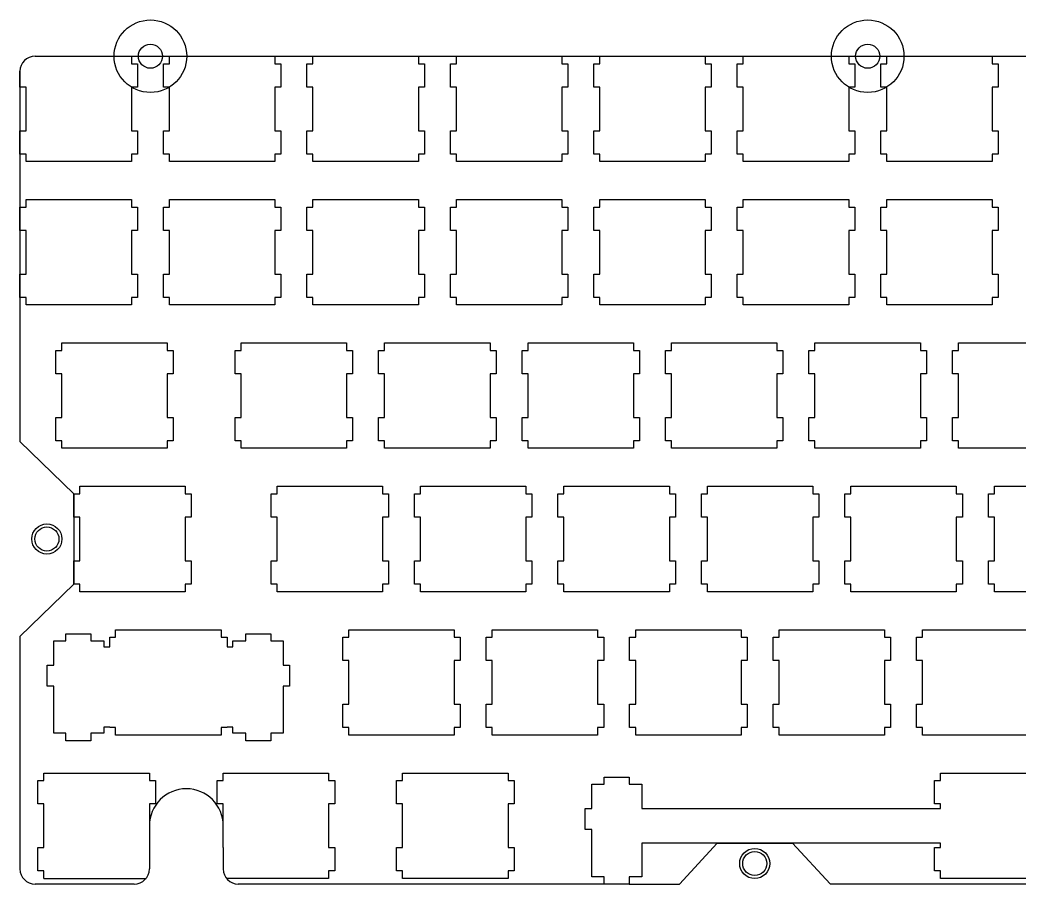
# Model space of a CAD drawing. Extents: x -658 to 1358, y -381 to 599.
# Drawn here: x 1014 to 1146.7, y 255.3 to 370.1 of the extents above; entities that cross this region are included whole.
import ezdxf

# ---------------------------------------------------------------- set-up
doc = ezdxf.new("R2010")
doc.units = 0
doc.header["$MEASUREMENT"] = 0

msp = doc.modelspace()

# ---------------------------------------------------------------- linework, layer by layer
at = {"color": 0}
for p, q in [((1016.02, 365.26), (1028.82, 365.26)), ((1028.82, 365.26), (1028.82, 364.26)), ((1033.87, 364.26), (1033.87, 365.26)), ((1033.87, 365.26), (1047.87, 365.26)), ((1047.87, 365.26), (1047.87, 364.26)), ((1052.92, 364.26), (1052.92, 365.26)), ((1052.92, 365.26), (1066.92, 365.26)), ((1066.92, 365.26), (1066.92, 364.26)), ((1071.97, 364.26), (1071.97, 365.26)), ((1071.97, 365.26), (1085.97, 365.26)), ((1085.97, 365.26), (1085.97, 364.26)), ((1091.02, 364.26), (1091.02, 365.26)), ((1091.02, 365.26), (1105.02, 365.26)), ((1105.02, 365.26), (1105.02, 364.26)), ((1110.07, 364.26), (1110.07, 365.26)), ((1110.07, 365.26), (1124.07, 365.26)), ((1124.07, 365.26), (1124.07, 364.26)), ((1129.12, 364.26), (1129.12, 365.26)), ((1129.12, 365.26), (1143.12, 365.26)), ((1143.12, 365.26), (1143.12, 364.26)), ((1028.82, 364.26), (1029.62, 364.26)), ((1029.62, 364.26), (1029.62, 361.16)), ((1033.07, 361.16), (1033.07, 364.26)), ((1033.07, 364.26), (1033.87, 364.26)), ((1047.87, 364.26), (1048.67, 364.26)), ((1048.67, 364.26), (1048.67, 361.16)), ((1052.12, 361.16), (1052.12, 364.26)), ((1052.12, 364.26), (1052.92, 364.26)), ((1066.92, 364.26), (1067.72, 364.26)), ((1067.72, 364.26), (1067.72, 361.16)), ((1071.17, 361.16), (1071.17, 364.26)), ((1071.17, 364.26), (1071.97, 364.26)), ((1085.97, 364.26), (1086.77, 364.26)), ((1086.77, 364.26), (1086.77, 361.16)), ((1090.22, 361.16), (1090.22, 364.26)), ((1090.22, 364.26), (1091.02, 364.26)), ((1105.02, 364.26), (1105.82, 364.26)), ((1105.82, 364.26), (1105.82, 361.16)), ((1109.27, 361.16), (1109.27, 364.26)), ((1109.27, 364.26), (1110.07, 364.26)), ((1124.07, 364.26), (1124.87, 364.26)), ((1124.87, 364.26), (1124.87, 361.16)), ((1128.32, 361.16), (1128.32, 364.26)), ((1128.32, 364.26), (1129.12, 364.26)), ((1143.12, 364.26), (1143.92, 364.26)), ((1143.92, 364.26), (1143.92, 361.16)), ((1014.02, 361.16), (1014.02, 363.26)), ((1014.82, 361.16), (1014.02, 361.16)), ((1014.82, 355.36), (1014.82, 361.16)), ((1029.62, 361.16), (1028.82, 361.16)), ((1028.82, 361.16), (1028.82, 355.36)), ((1033.87, 361.16), (1033.07, 361.16)), ((1033.87, 355.36), (1033.87, 361.16)), ((1048.67, 361.16), (1047.87, 361.16)), ((1047.87, 361.16), (1047.87, 355.36)), ((1052.92, 361.16), (1052.12, 361.16)), ((1052.92, 355.36), (1052.92, 361.16)), ((1067.72, 361.16), (1066.92, 361.16)), ((1066.92, 361.16), (1066.92, 355.36)), ((1071.97, 361.16), (1071.17, 361.16)), ((1071.97, 355.36), (1071.97, 361.16)), ((1086.77, 361.16), (1085.97, 361.16)), ((1085.97, 361.16), (1085.97, 355.36)), ((1091.02, 361.16), (1090.22, 361.16)), ((1091.02, 355.36), (1091.02, 361.16)), ((1105.82, 361.16), (1105.02, 361.16)), ((1105.02, 361.16), (1105.02, 355.36)), ((1110.07, 361.16), (1109.27, 361.16)), ((1110.07, 355.36), (1110.07, 361.16)), ((1124.87, 361.16), (1124.07, 361.16)), ((1124.07, 361.16), (1124.07, 355.36)), ((1129.12, 361.16), (1128.32, 361.16)), ((1129.12, 355.36), (1129.12, 361.16)), ((1143.92, 361.16), (1143.12, 361.16)), ((1143.12, 361.16), (1143.12, 355.36)), ((1014.02, 352.26), (1014.02, 355.36)), ((1014.02, 355.36), (1014.82, 355.36)), ((1028.82, 355.36), (1029.62, 355.36)), ((1029.62, 355.36), (1029.62, 352.26)), ((1033.07, 352.26), (1033.07, 355.36)), ((1033.07, 355.36), (1033.87, 355.36)), ((1047.87, 355.36), (1048.67, 355.36)), ((1048.67, 355.36), (1048.67, 352.26)), ((1052.12, 352.26), (1052.12, 355.36)), ((1052.12, 355.36), (1052.92, 355.36)), ((1066.92, 355.36), (1067.72, 355.36)), ((1067.72, 355.36), (1067.72, 352.26)), ((1071.17, 352.26), (1071.17, 355.36)), ((1071.17, 355.36), (1071.97, 355.36)), ((1085.97, 355.36), (1086.77, 355.36)), ((1086.77, 355.36), (1086.77, 352.26)), ((1090.22, 352.26), (1090.22, 355.36)), ((1090.22, 355.36), (1091.02, 355.36)), ((1105.02, 355.36), (1105.82, 355.36)), ((1105.82, 355.36), (1105.82, 352.26)), ((1109.27, 352.26), (1109.27, 355.36)), ((1109.27, 355.36), (1110.07, 355.36)), ((1124.07, 355.36), (1124.87, 355.36)), ((1124.87, 355.36), (1124.87, 352.26)), ((1128.32, 352.26), (1128.32, 355.36)), ((1128.32, 355.36), (1129.12, 355.36)), ((1143.12, 355.36), (1143.92, 355.36)), ((1143.92, 355.36), (1143.92, 352.26)), ((1014.82, 352.26), (1014.02, 352.26)), ((1014.82, 351.26), (1014.82, 352.26)), ((1028.82, 352.26), (1028.82, 351.26)), ((1029.62, 352.26), (1028.82, 352.26)), ((1033.87, 352.26), (1033.07, 352.26)), ((1033.87, 351.26), (1033.87, 352.26)), ((1047.87, 352.26), (1047.87, 351.26)), ((1048.67, 352.26), (1047.87, 352.26)), ((1052.92, 352.26), (1052.12, 352.26)), ((1052.92, 351.26), (1052.92, 352.26)), ((1066.92, 352.26), (1066.92, 351.26)), ((1067.72, 352.26), (1066.92, 352.26)), ((1071.97, 352.26), (1071.17, 352.26)), ((1071.97, 351.26), (1071.97, 352.26)), ((1085.97, 352.26), (1085.97, 351.26)), ((1086.77, 352.26), (1085.97, 352.26)), ((1091.02, 352.26), (1090.22, 352.26)), ((1091.02, 351.26), (1091.02, 352.26)), ((1105.02, 352.26), (1105.02, 351.26)), ((1105.82, 352.26), (1105.02, 352.26)), ((1110.07, 352.26), (1109.27, 352.26)), ((1110.07, 351.26), (1110.07, 352.26)), ((1124.07, 352.26), (1124.07, 351.26)), ((1124.87, 352.26), (1124.07, 352.26)), ((1129.12, 352.26), (1128.32, 352.26)), ((1129.12, 351.26), (1129.12, 352.26)), ((1143.12, 352.26), (1143.12, 351.26)), ((1143.92, 352.26), (1143.12, 352.26)), ((1028.82, 351.26), (1014.82, 351.26)), ((1047.87, 351.26), (1033.87, 351.26)), ((1066.92, 351.26), (1052.92, 351.26)), ((1085.97, 351.26), (1071.97, 351.26)), ((1105.02, 351.26), (1091.02, 351.26)), ((1124.07, 351.26), (1110.07, 351.26)), ((1143.12, 351.26), (1129.12, 351.26)), ((1014.02, 342.11), (1014.02, 345.21)), ((1014.02, 345.21), (1014.82, 345.21)), ((1014.82, 345.21), (1014.82, 346.21)), ((1014.82, 346.21), (1028.82, 346.21)), ((1028.82, 346.21), (1028.82, 345.21)), ((1028.82, 345.21), (1029.62, 345.21)), ((1029.62, 345.21), (1029.62, 342.11)), ((1033.07, 342.11), (1033.07, 345.21)), ((1033.07, 345.21), (1033.87, 345.21)), ((1033.87, 345.21), (1033.87, 346.21)), ((1033.87, 346.21), (1047.87, 346.21)), ((1047.87, 346.21), (1047.87, 345.21)), ((1047.87, 345.21), (1048.67, 345.21)), ((1048.67, 345.21), (1048.67, 342.11)), ((1052.12, 342.11), (1052.12, 345.21)), ((1052.12, 345.21), (1052.92, 345.21)), ((1052.92, 345.21), (1052.92, 346.21)), ((1052.92, 346.21), (1066.92, 346.21)), ((1066.92, 346.21), (1066.92, 345.21)), ((1066.92, 345.21), (1067.72, 345.21)), ((1067.72, 345.21), (1067.72, 342.11)), ((1071.17, 342.11), (1071.17, 345.21)), ((1071.17, 345.21), (1071.97, 345.21)), ((1071.97, 345.21), (1071.97, 346.21)), ((1071.97, 346.21), (1085.97, 346.21)), ((1085.97, 346.21), (1085.97, 345.21)), ((1085.97, 345.21), (1086.77, 345.21)), ((1086.77, 345.21), (1086.77, 342.11)), ((1090.22, 342.11), (1090.22, 345.21)), ((1090.22, 345.21), (1091.02, 345.21)), ((1091.02, 345.21), (1091.02, 346.21)), ((1091.02, 346.21), (1105.02, 346.21)), ((1105.02, 346.21), (1105.02, 345.21)), ((1105.02, 345.21), (1105.82, 345.21)), ((1105.82, 345.21), (1105.82, 342.11)), ((1109.27, 342.11), (1109.27, 345.21)), ((1109.27, 345.21), (1110.07, 345.21)), ((1110.07, 345.21), (1110.07, 346.21)), ((1110.07, 346.21), (1124.07, 346.21)), ((1124.07, 346.21), (1124.07, 345.21)), ((1124.07, 345.21), (1124.87, 345.21)), ((1124.87, 345.21), (1124.87, 342.11)), ((1128.32, 342.11), (1128.32, 345.21)), ((1128.32, 345.21), (1129.12, 345.21)), ((1129.12, 345.21), (1129.12, 346.21)), ((1129.12, 346.21), (1143.12, 346.21)), ((1143.12, 346.21), (1143.12, 345.21)), ((1143.12, 345.21), (1143.92, 345.21)), ((1143.92, 345.21), (1143.92, 342.11)), ((1014.82, 342.11), (1014.02, 342.11)), ((1014.82, 336.31), (1014.82, 342.11)), ((1029.62, 342.11), (1028.82, 342.11)), ((1028.82, 342.11), (1028.82, 336.31)), ((1033.87, 342.11), (1033.07, 342.11)), ((1033.87, 336.31), (1033.87, 342.11)), ((1048.67, 342.11), (1047.87, 342.11)), ((1047.87, 342.11), (1047.87, 336.31)), ((1052.92, 342.11), (1052.12, 342.11)), ((1052.92, 336.31), (1052.92, 342.11)), ((1067.72, 342.11), (1066.92, 342.11)), ((1066.92, 342.11), (1066.92, 336.31)), ((1071.97, 342.11), (1071.17, 342.11)), ((1071.97, 336.31), (1071.97, 342.11)), ((1086.77, 342.11), (1085.97, 342.11)), ((1085.97, 342.11), (1085.97, 336.31)), ((1091.02, 342.11), (1090.22, 342.11)), ((1091.02, 336.31), (1091.02, 342.11)), ((1105.82, 342.11), (1105.02, 342.11)), ((1105.02, 342.11), (1105.02, 336.31)), ((1110.07, 342.11), (1109.27, 342.11)), ((1110.07, 336.31), (1110.07, 342.11)), ((1124.87, 342.11), (1124.07, 342.11)), ((1124.07, 342.11), (1124.07, 336.31)), ((1129.12, 342.11), (1128.32, 342.11)), ((1129.12, 336.31), (1129.12, 342.11)), ((1143.92, 342.11), (1143.12, 342.11)), ((1143.12, 342.11), (1143.12, 336.31)), ((1014.02, 333.21), (1014.02, 336.31)), ((1014.02, 336.31), (1014.82, 336.31)), ((1028.82, 336.31), (1029.62, 336.31)), ((1029.62, 336.31), (1029.62, 333.21)), ((1033.07, 333.21), (1033.07, 336.31)), ((1033.07, 336.31), (1033.87, 336.31)), ((1047.87, 336.31), (1048.67, 336.31)), ((1048.67, 336.31), (1048.67, 333.21)), ((1052.12, 333.21), (1052.12, 336.31)), ((1052.12, 336.31), (1052.92, 336.31)), ((1066.92, 336.31), (1067.72, 336.31)), ((1067.72, 336.31), (1067.72, 333.21)), ((1071.17, 333.21), (1071.17, 336.31)), ((1071.17, 336.31), (1071.97, 336.31)), ((1085.97, 336.31), (1086.77, 336.31)), ((1086.77, 336.31), (1086.77, 333.21)), ((1090.22, 333.21), (1090.22, 336.31)), ((1090.22, 336.31), (1091.02, 336.31)), ((1105.02, 336.31), (1105.82, 336.31)), ((1105.82, 336.31), (1105.82, 333.21)), ((1109.27, 333.21), (1109.27, 336.31)), ((1109.27, 336.31), (1110.07, 336.31)), ((1124.07, 336.31), (1124.87, 336.31)), ((1124.87, 336.31), (1124.87, 333.21)), ((1128.32, 333.21), (1128.32, 336.31)), ((1128.32, 336.31), (1129.12, 336.31)), ((1143.12, 336.31), (1143.92, 336.31)), ((1143.92, 336.31), (1143.92, 333.21)), ((1014.82, 333.21), (1014.02, 333.21)), ((1014.82, 332.21), (1014.82, 333.21)), ((1028.82, 333.21), (1028.82, 332.21)), ((1029.62, 333.21), (1028.82, 333.21)), ((1033.87, 333.21), (1033.07, 333.21)), ((1033.87, 332.21), (1033.87, 333.21)), ((1047.87, 333.21), (1047.87, 332.21)), ((1048.67, 333.21), (1047.87, 333.21)), ((1052.92, 333.21), (1052.12, 333.21)), ((1052.92, 332.21), (1052.92, 333.21)), ((1066.92, 333.21), (1066.92, 332.21)), ((1067.72, 333.21), (1066.92, 333.21)), ((1071.97, 333.21), (1071.17, 333.21)), ((1071.97, 332.21), (1071.97, 333.21)), ((1085.97, 333.21), (1085.97, 332.21)), ((1086.77, 333.21), (1085.97, 333.21)), ((1091.02, 333.21), (1090.22, 333.21)), ((1091.02, 332.21), (1091.02, 333.21)), ((1105.02, 333.21), (1105.02, 332.21)), ((1105.82, 333.21), (1105.02, 333.21)), ((1110.07, 333.21), (1109.27, 333.21)), ((1110.07, 332.21), (1110.07, 333.21)), ((1124.07, 333.21), (1124.07, 332.21)), ((1124.87, 333.21), (1124.07, 333.21)), ((1129.12, 333.21), (1128.32, 333.21)), ((1129.12, 332.21), (1129.12, 333.21)), ((1143.12, 333.21), (1143.12, 332.21)), ((1143.92, 333.21), (1143.12, 333.21)), ((1028.82, 332.21), (1014.82, 332.21)), ((1047.87, 332.21), (1033.87, 332.21)), ((1066.92, 332.21), (1052.92, 332.21)), ((1085.97, 332.21), (1071.97, 332.21)), ((1105.02, 332.21), (1091.02, 332.21)), ((1124.07, 332.21), (1110.07, 332.21)), ((1143.12, 332.21), (1129.12, 332.21)), ((1019.58, 326.16), (1019.58, 327.16)), ((1019.58, 327.16), (1033.58, 327.16)), ((1033.58, 327.16), (1033.58, 326.16)), ((1043.39, 326.16), (1043.39, 327.16)), ((1043.39, 327.16), (1057.39, 327.16)), ((1057.39, 327.16), (1057.39, 326.16)), ((1062.44, 326.16), (1062.44, 327.16)), ((1062.44, 327.16), (1076.44, 327.16)), ((1076.44, 327.16), (1076.44, 326.16)), ((1081.49, 326.16), (1081.49, 327.16)), ((1081.49, 327.16), (1095.49, 327.16)), ((1095.49, 327.16), (1095.49, 326.16)), ((1100.54, 326.16), (1100.54, 327.16)), ((1100.54, 327.16), (1114.54, 327.16)), ((1114.54, 327.16), (1114.54, 326.16)), ((1119.59, 326.16), (1119.59, 327.16)), ((1119.59, 327.16), (1133.59, 327.16)), ((1133.59, 327.16), (1133.59, 326.16)), ((1138.64, 326.16), (1138.64, 327.16)), ((1138.64, 327.16), (1152.64, 327.16)), ((1018.78, 323.06), (1018.78, 326.16)), ((1018.78, 326.16), (1019.58, 326.16)), ((1033.58, 326.16), (1034.38, 326.16)), ((1034.38, 326.16), (1034.38, 323.06)), ((1042.59, 323.06), (1042.59, 326.16)), ((1042.59, 326.16), (1043.39, 326.16)), ((1057.39, 326.16), (1058.19, 326.16)), ((1058.19, 326.16), (1058.19, 323.06)), ((1061.64, 323.06), (1061.64, 326.16)), ((1061.64, 326.16), (1062.44, 326.16)), ((1076.44, 326.16), (1077.24, 326.16)), ((1077.24, 326.16), (1077.24, 323.06)), ((1080.69, 323.06), (1080.69, 326.16)), ((1080.69, 326.16), (1081.49, 326.16)), ((1095.49, 326.16), (1096.29, 326.16)), ((1096.29, 326.16), (1096.29, 323.06)), ((1099.74, 323.06), (1099.74, 326.16)), ((1099.74, 326.16), (1100.54, 326.16)), ((1114.54, 326.16), (1115.34, 326.16)), ((1115.34, 326.16), (1115.34, 323.06)), ((1118.79, 323.06), (1118.79, 326.16)), ((1118.79, 326.16), (1119.59, 326.16)), ((1133.59, 326.16), (1134.39, 326.16)), ((1134.39, 326.16), (1134.39, 323.06)), ((1137.84, 323.06), (1137.84, 326.16)), ((1137.84, 326.16), (1138.64, 326.16)), ((1019.58, 323.06), (1018.78, 323.06)), ((1019.58, 317.26), (1019.58, 323.06)), ((1034.38, 323.06), (1033.58, 323.06)), ((1033.58, 323.06), (1033.58, 317.26)), ((1043.39, 323.06), (1042.59, 323.06)), ((1043.39, 317.26), (1043.39, 323.06)), ((1058.19, 323.06), (1057.39, 323.06)), ((1057.39, 323.06), (1057.39, 317.26)), ((1062.44, 323.06), (1061.64, 323.06)), ((1062.44, 317.26), (1062.44, 323.06)), ((1077.24, 323.06), (1076.44, 323.06)), ((1076.44, 323.06), (1076.44, 317.26)), ((1081.49, 323.06), (1080.69, 323.06)), ((1081.49, 317.26), (1081.49, 323.06)), ((1096.29, 323.06), (1095.49, 323.06)), ((1095.49, 323.06), (1095.49, 317.26)), ((1100.54, 323.06), (1099.74, 323.06)), ((1100.54, 317.26), (1100.54, 323.06)), ((1115.34, 323.06), (1114.54, 323.06)), ((1114.54, 323.06), (1114.54, 317.26)), ((1119.59, 323.06), (1118.79, 323.06)), ((1119.59, 317.26), (1119.59, 323.06)), ((1134.39, 323.06), (1133.59, 323.06)), ((1133.59, 323.06), (1133.59, 317.26)), ((1138.64, 323.06), (1137.84, 323.06)), ((1138.64, 317.26), (1138.64, 323.06)), ((1018.78, 314.16), (1018.78, 317.26)), ((1018.78, 317.26), (1019.58, 317.26)), ((1033.58, 317.26), (1034.38, 317.26)), ((1034.38, 317.26), (1034.38, 314.16)), ((1042.59, 314.16), (1042.59, 317.26)), ((1042.59, 317.26), (1043.39, 317.26)), ((1057.39, 317.26), (1058.19, 317.26)), ((1058.19, 317.26), (1058.19, 314.16)), ((1061.64, 314.16), (1061.64, 317.26)), ((1061.64, 317.26), (1062.44, 317.26)), ((1076.44, 317.26), (1077.24, 317.26)), ((1077.24, 317.26), (1077.24, 314.16)), ((1080.69, 314.16), (1080.69, 317.26)), ((1080.69, 317.26), (1081.49, 317.26)), ((1095.49, 317.26), (1096.29, 317.26)), ((1096.29, 317.26), (1096.29, 314.16)), ((1099.74, 314.16), (1099.74, 317.26)), ((1099.74, 317.26), (1100.54, 317.26)), ((1114.54, 317.26), (1115.34, 317.26)), ((1115.34, 317.26), (1115.34, 314.16)), ((1118.79, 314.16), (1118.79, 317.26)), ((1118.79, 317.26), (1119.59, 317.26)), ((1133.59, 317.26), (1134.39, 317.26)), ((1134.39, 317.26), (1134.39, 314.16)), ((1137.84, 314.16), (1137.84, 317.26)), ((1137.84, 317.26), (1138.64, 317.26)), ((1019.58, 314.16), (1018.78, 314.16)), ((1019.58, 313.16), (1019.58, 314.16)), ((1033.58, 313.16), (1019.58, 313.16)), ((1033.58, 314.16), (1033.58, 313.16)), ((1034.38, 314.16), (1033.58, 314.16)), ((1043.39, 314.16), (1042.59, 314.16)), ((1043.39, 313.16), (1043.39, 314.16)), ((1057.39, 313.16), (1043.39, 313.16)), ((1057.39, 314.16), (1057.39, 313.16)), ((1058.19, 314.16), (1057.39, 314.16)), ((1062.44, 314.16), (1061.64, 314.16)), ((1062.44, 313.16), (1062.44, 314.16)), ((1076.44, 313.16), (1062.44, 313.16)), ((1076.44, 314.16), (1076.44, 313.16)), ((1077.24, 314.16), (1076.44, 314.16)), ((1081.49, 314.16), (1080.69, 314.16)), ((1081.49, 313.16), (1081.49, 314.16)), ((1095.49, 313.16), (1081.49, 313.16)), ((1095.49, 314.16), (1095.49, 313.16)), ((1096.29, 314.16), (1095.49, 314.16)), ((1100.54, 314.16), (1099.74, 314.16)), ((1100.54, 313.16), (1100.54, 314.16)), ((1114.54, 313.16), (1100.54, 313.16)), ((1114.54, 314.16), (1114.54, 313.16)), ((1115.34, 314.16), (1114.54, 314.16)), ((1119.59, 314.16), (1118.79, 314.16)), ((1119.59, 313.16), (1119.59, 314.16)), ((1133.59, 313.16), (1119.59, 313.16)), ((1133.59, 314.16), (1133.59, 313.16)), ((1134.39, 314.16), (1133.59, 314.16)), ((1138.64, 314.16), (1137.84, 314.16)), ((1138.64, 313.16), (1138.64, 314.16)), ((1152.64, 313.16), (1138.64, 313.16)), ((1021.96, 307.11), (1021.96, 308.11)), ((1021.96, 308.11), (1035.96, 308.11)), ((1035.96, 308.11), (1035.96, 307.11)), ((1048.16, 307.11), (1048.16, 308.11)), ((1048.16, 308.11), (1062.16, 308.11)), ((1062.16, 308.11), (1062.16, 307.11)), ((1067.21, 307.11), (1067.21, 308.11)), ((1067.21, 308.11), (1081.21, 308.11)), ((1081.21, 308.11), (1081.21, 307.11)), ((1086.26, 307.11), (1086.26, 308.11)), ((1086.26, 308.11), (1100.26, 308.11)), ((1100.26, 308.11), (1100.26, 307.11)), ((1105.31, 307.11), (1105.31, 308.11)), ((1105.31, 308.11), (1119.31, 308.11)), ((1119.31, 308.11), (1119.31, 307.11)), ((1124.36, 307.11), (1124.36, 308.11)), ((1124.36, 308.11), (1138.36, 308.11)), ((1138.36, 308.11), (1138.36, 307.11)), ((1143.41, 307.11), (1143.41, 308.11)), ((1143.41, 308.11), (1157.41, 308.11)), ((1021.16, 304.01), (1021.16, 307.11)), ((1021.16, 307.11), (1021.96, 307.11)), ((1035.96, 307.11), (1036.76, 307.11)), ((1036.76, 307.11), (1036.76, 304.01)), ((1047.36, 304.01), (1047.36, 307.11)), ((1047.36, 307.11), (1048.16, 307.11)), ((1062.16, 307.11), (1062.96, 307.11)), ((1062.96, 307.11), (1062.96, 304.01)), ((1066.41, 304.01), (1066.41, 307.11)), ((1066.41, 307.11), (1067.21, 307.11)), ((1081.21, 307.11), (1082.01, 307.11)), ((1082.01, 307.11), (1082.01, 304.01)), ((1085.46, 304.01), (1085.46, 307.11)), ((1085.46, 307.11), (1086.26, 307.11)), ((1100.26, 307.11), (1101.06, 307.11)), ((1101.06, 307.11), (1101.06, 304.01)), ((1104.51, 304.01), (1104.51, 307.11)), ((1104.51, 307.11), (1105.31, 307.11)), ((1119.31, 307.11), (1120.11, 307.11)), ((1120.11, 307.11), (1120.11, 304.01)), ((1123.56, 304.01), (1123.56, 307.11)), ((1123.56, 307.11), (1124.36, 307.11)), ((1138.36, 307.11), (1139.16, 307.11)), ((1139.16, 307.11), (1139.16, 304.01)), ((1142.61, 304.01), (1142.61, 307.11)), ((1142.61, 307.11), (1143.41, 307.11)), ((1021.96, 304.01), (1021.16, 304.01)), ((1021.96, 298.21), (1021.96, 304.01)), ((1036.76, 304.01), (1035.96, 304.01)), ((1035.96, 304.01), (1035.96, 298.21)), ((1048.16, 304.01), (1047.36, 304.01)), ((1048.16, 298.21), (1048.16, 304.01)), ((1062.96, 304.01), (1062.16, 304.01)), ((1062.16, 304.01), (1062.16, 298.21)), ((1067.21, 304.01), (1066.41, 304.01)), ((1067.21, 298.21), (1067.21, 304.01)), ((1082.01, 304.01), (1081.21, 304.01)), ((1081.21, 304.01), (1081.21, 298.21)), ((1086.26, 304.01), (1085.46, 304.01)), ((1086.26, 298.21), (1086.26, 304.01)), ((1101.06, 304.01), (1100.26, 304.01)), ((1100.26, 304.01), (1100.26, 298.21)), ((1105.31, 304.01), (1104.51, 304.01)), ((1105.31, 298.21), (1105.31, 304.01)), ((1120.11, 304.01), (1119.31, 304.01)), ((1119.31, 304.01), (1119.31, 298.21)), ((1124.36, 304.01), (1123.56, 304.01)), ((1124.36, 298.21), (1124.36, 304.01)), ((1139.16, 304.01), (1138.36, 304.01)), ((1138.36, 304.01), (1138.36, 298.21)), ((1143.41, 304.01), (1142.61, 304.01)), ((1143.41, 298.21), (1143.41, 304.01)), ((1021.16, 295.11), (1021.16, 298.21)), ((1021.16, 298.21), (1021.96, 298.21)), ((1035.96, 298.21), (1036.76, 298.21)), ((1036.76, 298.21), (1036.76, 295.11)), ((1047.36, 295.11), (1047.36, 298.21)), ((1047.36, 298.21), (1048.16, 298.21)), ((1062.16, 298.21), (1062.96, 298.21)), ((1062.96, 298.21), (1062.96, 295.11)), ((1066.41, 295.11), (1066.41, 298.21)), ((1066.41, 298.21), (1067.21, 298.21)), ((1081.21, 298.21), (1082.01, 298.21)), ((1082.01, 298.21), (1082.01, 295.11)), ((1085.46, 295.11), (1085.46, 298.21)), ((1085.46, 298.21), (1086.26, 298.21)), ((1100.26, 298.21), (1101.06, 298.21)), ((1101.06, 298.21), (1101.06, 295.11)), ((1104.51, 295.11), (1104.51, 298.21)), ((1104.51, 298.21), (1105.31, 298.21)), ((1119.31, 298.21), (1120.11, 298.21)), ((1120.11, 298.21), (1120.11, 295.11)), ((1123.56, 295.11), (1123.56, 298.21)), ((1123.56, 298.21), (1124.36, 298.21)), ((1138.36, 298.21), (1139.16, 298.21)), ((1139.16, 298.21), (1139.16, 295.11)), ((1142.61, 295.11), (1142.61, 298.21)), ((1142.61, 298.21), (1143.41, 298.21)), ((1021.96, 295.11), (1021.16, 295.11)), ((1021.96, 294.11), (1021.96, 295.11)), ((1035.96, 295.11), (1035.96, 294.11)), ((1036.76, 295.11), (1035.96, 295.11)), ((1048.16, 295.11), (1047.36, 295.11)), ((1048.16, 294.11), (1048.16, 295.11)), ((1062.16, 295.11), (1062.16, 294.11)), ((1062.96, 295.11), (1062.16, 295.11)), ((1067.21, 295.11), (1066.41, 295.11)), ((1067.21, 294.11), (1067.21, 295.11)), ((1081.21, 295.11), (1081.21, 294.11)), ((1082.01, 295.11), (1081.21, 295.11)), ((1086.26, 295.11), (1085.46, 295.11)), ((1086.26, 294.11), (1086.26, 295.11)), ((1100.26, 295.11), (1100.26, 294.11)), ((1101.06, 295.11), (1100.26, 295.11)), ((1105.31, 295.11), (1104.51, 295.11)), ((1105.31, 294.11), (1105.31, 295.11)), ((1119.31, 295.11), (1119.31, 294.11)), ((1120.11, 295.11), (1119.31, 295.11)), ((1124.36, 295.11), (1123.56, 295.11)), ((1124.36, 294.11), (1124.36, 295.11)), ((1138.36, 295.11), (1138.36, 294.11)), ((1139.16, 295.11), (1138.36, 295.11)), ((1143.41, 295.11), (1142.61, 295.11)), ((1143.41, 294.11), (1143.41, 295.11)), ((1035.96, 294.11), (1021.96, 294.11)), ((1062.16, 294.11), (1048.16, 294.11)), ((1081.21, 294.11), (1067.21, 294.11)), ((1100.26, 294.11), (1086.26, 294.11)), ((1119.31, 294.11), (1105.31, 294.11)), ((1138.36, 294.11), (1124.36, 294.11)), ((1157.41, 294.11), (1143.41, 294.11)), ((1020.13, 287.59), (1020.13, 288.51)), ((1020.13, 288.51), (1023.42, 288.51)), ((1023.42, 288.51), (1023.42, 287.59)), ((1025.93, 286.79), (1025.93, 288.06)), ((1025.93, 288.06), (1026.72, 288.06)), ((1026.72, 288.06), (1026.72, 289.06)), ((1026.72, 289.06), (1040.73, 289.06)), ((1040.73, 289.06), (1040.73, 288.06)), ((1040.73, 288.06), (1041.53, 288.06)), ((1041.53, 288.06), (1041.53, 286.79)), ((1044.02, 287.59), (1044.02, 288.51)), ((1044.02, 288.51), (1047.33, 288.51)), ((1047.33, 288.51), (1047.33, 287.59)), ((1056.88, 284.96), (1056.88, 288.06)), ((1056.88, 288.06), (1057.68, 288.06)), ((1057.68, 288.06), (1057.68, 289.06)), ((1057.68, 289.06), (1071.68, 289.06)), ((1071.68, 289.06), (1071.68, 288.06)), ((1071.68, 288.06), (1072.48, 288.06)), ((1072.48, 288.06), (1072.48, 284.96)), ((1075.93, 284.96), (1075.93, 288.06)), ((1075.93, 288.06), (1076.73, 288.06)), ((1076.73, 288.06), (1076.73, 289.06)), ((1076.73, 289.06), (1090.73, 289.06)), ((1090.73, 289.06), (1090.73, 288.06)), ((1090.73, 288.06), (1091.53, 288.06)), ((1091.53, 288.06), (1091.53, 284.96)), ((1094.98, 284.96), (1094.98, 288.06)), ((1094.98, 288.06), (1095.78, 288.06)), ((1095.78, 288.06), (1095.78, 289.06)), ((1095.78, 289.06), (1109.78, 289.06)), ((1109.78, 289.06), (1109.78, 288.06)), ((1109.78, 288.06), (1110.58, 288.06)), ((1110.58, 288.06), (1110.58, 284.96)), ((1114.03, 284.96), (1114.03, 288.06)), ((1114.03, 288.06), (1114.83, 288.06)), ((1114.83, 288.06), (1114.83, 289.06)), ((1114.83, 289.06), (1128.83, 289.06)), ((1128.83, 289.06), (1128.83, 288.06)), ((1128.83, 288.06), (1129.63, 288.06)), ((1129.63, 288.06), (1129.63, 284.96)), ((1133.08, 284.96), (1133.08, 288.06)), ((1133.08, 288.06), (1133.88, 288.06)), ((1133.88, 288.06), (1133.88, 289.06)), ((1133.88, 289.06), (1147.88, 289.06)), ((1018.5, 284.36), (1018.5, 287.59)), ((1018.5, 287.59), (1020.13, 287.59)), ((1023.42, 287.59), (1025.15, 287.59)), ((1025.15, 287.59), (1025.15, 286.79)), ((1025.15, 286.79), (1025.93, 286.79)), ((1041.53, 286.79), (1042.3, 286.79)), ((1042.3, 286.79), (1042.3, 287.59)), ((1042.3, 287.59), (1044.02, 287.59)), ((1047.33, 287.59), (1048.95, 287.59)), ((1048.95, 287.59), (1048.95, 284.36)), ((1017.63, 281.56), (1017.63, 284.36)), ((1017.63, 284.36), (1018.5, 284.36)), ((1048.95, 284.36), (1049.82, 284.36)), ((1049.82, 284.36), (1049.82, 281.56)), ((1057.68, 284.96), (1056.88, 284.96)), ((1057.68, 279.16), (1057.68, 284.96)), ((1072.48, 284.96), (1071.68, 284.96)), ((1071.68, 284.96), (1071.68, 279.16)), ((1076.73, 284.96), (1075.93, 284.96)), ((1076.73, 279.16), (1076.73, 284.96)), ((1091.53, 284.96), (1090.73, 284.96)), ((1090.73, 284.96), (1090.73, 279.16)), ((1095.78, 284.96), (1094.98, 284.96)), ((1095.78, 279.16), (1095.78, 284.96)), ((1110.58, 284.96), (1109.78, 284.96)), ((1109.78, 284.96), (1109.78, 279.16)), ((1114.83, 284.96), (1114.03, 284.96)), ((1114.83, 279.16), (1114.83, 284.96)), ((1129.63, 284.96), (1128.83, 284.96)), ((1128.83, 284.96), (1128.83, 279.16)), ((1133.88, 284.96), (1133.08, 284.96)), ((1133.88, 279.16), (1133.88, 284.96)), ((1018.5, 281.56), (1017.63, 281.56)), ((1018.5, 275.29), (1018.5, 281.56)), ((1048.95, 281.56), (1048.95, 275.29)), ((1049.82, 281.56), (1048.95, 281.56)), ((1056.88, 276.06), (1056.88, 279.16)), ((1056.88, 279.16), (1057.68, 279.16)), ((1071.68, 279.16), (1072.48, 279.16)), ((1072.48, 279.16), (1072.48, 276.06)), ((1075.93, 276.06), (1075.93, 279.16)), ((1075.93, 279.16), (1076.73, 279.16)), ((1090.73, 279.16), (1091.53, 279.16)), ((1091.53, 279.16), (1091.53, 276.06)), ((1094.98, 276.06), (1094.98, 279.16)), ((1094.98, 279.16), (1095.78, 279.16)), ((1109.78, 279.16), (1110.58, 279.16)), ((1110.58, 279.16), (1110.58, 276.06)), ((1114.03, 276.06), (1114.03, 279.16)), ((1114.03, 279.16), (1114.83, 279.16)), ((1128.83, 279.16), (1129.63, 279.16)), ((1129.63, 279.16), (1129.63, 276.06)), ((1133.08, 276.06), (1133.08, 279.16)), ((1133.08, 279.16), (1133.88, 279.16)), ((1025.93, 276.09), (1025.15, 276.09)), ((1025.15, 276.09), (1025.15, 275.29)), ((1025.93, 276.06), (1025.93, 276.09)), ((1026.72, 276.06), (1025.93, 276.06)), ((1026.72, 275.06), (1026.72, 276.06)), ((1041.53, 276.06), (1040.73, 276.06)), ((1040.73, 276.06), (1040.73, 275.06)), ((1042.3, 276.09), (1041.53, 276.09)), ((1041.53, 276.09), (1041.53, 276.06)), ((1042.3, 275.29), (1042.3, 276.09)), ((1057.68, 276.06), (1056.88, 276.06)), ((1057.68, 275.06), (1057.68, 276.06)), ((1071.68, 276.06), (1071.68, 275.06)), ((1072.48, 276.06), (1071.68, 276.06)), ((1076.73, 276.06), (1075.93, 276.06)), ((1076.73, 275.06), (1076.73, 276.06)), ((1090.73, 276.06), (1090.73, 275.06)), ((1091.53, 276.06), (1090.73, 276.06)), ((1095.78, 276.06), (1094.98, 276.06)), ((1095.78, 275.06), (1095.78, 276.06)), ((1109.78, 276.06), (1109.78, 275.06)), ((1110.58, 276.06), (1109.78, 276.06)), ((1114.83, 276.06), (1114.03, 276.06)), ((1114.83, 275.06), (1114.83, 276.06)), ((1128.83, 276.06), (1128.83, 275.06)), ((1129.63, 276.06), (1128.83, 276.06)), ((1133.88, 276.06), (1133.08, 276.06)), ((1133.88, 275.06), (1133.88, 276.06)), ((1020.13, 275.29), (1018.5, 275.29)), ((1020.13, 274.31), (1020.13, 275.29)), ((1025.15, 275.29), (1023.42, 275.29)), ((1023.42, 275.29), (1023.42, 274.31)), ((1040.73, 275.06), (1026.72, 275.06)), ((1044.02, 275.29), (1042.3, 275.29)), ((1044.02, 274.31), (1044.02, 275.29)), ((1048.95, 275.29), (1047.33, 275.29)), ((1047.33, 275.29), (1047.33, 274.31)), ((1071.68, 275.06), (1057.68, 275.06)), ((1090.73, 275.06), (1076.73, 275.06)), ((1109.78, 275.06), (1095.78, 275.06)), ((1128.83, 275.06), (1114.83, 275.06)), ((1147.88, 275.06), (1133.88, 275.06)), ((1023.42, 274.31), (1020.13, 274.31)), ((1047.33, 274.31), (1044.02, 274.31)), ((1017.2, 269.01), (1017.2, 270.01)), ((1017.2, 270.01), (1031.2, 270.01)), ((1031.2, 270.01), (1031.2, 269.01)), ((1041.01, 269.01), (1041.01, 270.01)), ((1041.01, 270.01), (1055.01, 270.01)), ((1055.01, 270.01), (1055.01, 269.01)), ((1064.83, 269.01), (1064.83, 270.01)), ((1064.83, 270.01), (1078.83, 270.01)), ((1078.83, 270.01), (1078.83, 269.01)), ((1091.61, 268.54), (1091.61, 269.46)), ((1091.61, 269.46), (1094.91, 269.46)), ((1094.91, 269.46), (1094.91, 268.54)), ((1136.26, 269.01), (1136.26, 270.01)), ((1136.26, 270.01), (1150.26, 270.01)), ((1016.4, 265.91), (1016.4, 269.01)), ((1016.4, 269.01), (1017.2, 269.01)), ((1031.2, 269.01), (1032, 269.01)), ((1032, 269.01), (1032, 265.91)), ((1040.21, 265.91), (1040.21, 269.01)), ((1040.21, 269.01), (1041.01, 269.01)), ((1055.01, 269.01), (1055.81, 269.01)), ((1055.81, 269.01), (1055.81, 265.91)), ((1064.03, 265.91), (1064.03, 269.01)), ((1064.03, 269.01), (1064.83, 269.01)), ((1078.83, 269.01), (1079.63, 269.01)), ((1079.63, 269.01), (1079.63, 265.91)), ((1089.94, 265.31), (1089.94, 268.54)), ((1089.94, 268.54), (1091.61, 268.54)), ((1094.91, 268.54), (1096.59, 268.54)), ((1096.59, 268.54), (1096.59, 265.31)), ((1135.46, 265.91), (1135.46, 269.01)), ((1135.46, 269.01), (1136.26, 269.01)), ((1017.2, 265.91), (1016.4, 265.91)), ((1017.2, 260.11), (1017.2, 265.91)), ((1032, 265.91), (1031.2, 265.91)), ((1041.01, 265.91), (1040.21, 265.91)), ((1041.01, 260.11), (1041.01, 265.91)), ((1055.81, 265.91), (1055.01, 265.91)), ((1055.01, 265.91), (1055.01, 260.11)), ((1064.83, 265.91), (1064.03, 265.91)), ((1064.83, 260.11), (1064.83, 265.91)), ((1079.63, 265.91), (1078.83, 265.91)), ((1078.83, 265.91), (1078.83, 260.11)), ((1136.26, 265.91), (1135.46, 265.91)), ((1136.26, 265.31), (1136.26, 265.91)), ((1089.06, 262.51), (1089.06, 265.31)), ((1089.06, 265.31), (1089.94, 265.31)), ((1096.59, 265.31), (1136.26, 265.31)), ((1089.94, 262.51), (1089.06, 262.51)), ((1089.94, 256.24), (1089.94, 262.51)), ((1016.4, 257.01), (1016.4, 260.11)), ((1016.4, 260.11), (1017.2, 260.11)), ((1055.01, 260.11), (1055.81, 260.11)), ((1055.81, 260.11), (1055.81, 257.01)), ((1064.03, 257.01), (1064.03, 260.11)), ((1064.03, 260.11), (1064.83, 260.11)), ((1078.83, 260.11), (1079.63, 260.11)), ((1079.63, 260.11), (1079.63, 257.01)), ((1136.26, 260.71), (1096.59, 260.71)), ((1096.59, 260.71), (1096.59, 256.24)), ((1135.46, 257.01), (1135.46, 260.11)), ((1135.46, 260.11), (1136.26, 260.11)), ((1136.26, 260.11), (1136.26, 260.71)), ((1017.2, 257.01), (1016.4, 257.01)), ((1017.2, 256.01), (1017.2, 257.01)), ((1055.01, 257.01), (1055.01, 256.01)), ((1055.81, 257.01), (1055.01, 257.01)), ((1064.83, 257.01), (1064.03, 257.01)), ((1064.83, 256.01), (1064.83, 257.01)), ((1078.83, 257.01), (1078.83, 256.01)), ((1079.63, 257.01), (1078.83, 257.01)), ((1091.61, 256.24), (1089.94, 256.24)), ((1091.61, 255.26), (1091.61, 256.24)), ((1096.59, 256.24), (1094.91, 256.24)), ((1094.91, 256.24), (1094.91, 255.26)), ((1136.26, 257.01), (1135.46, 257.01)), ((1136.26, 256.01), (1136.26, 257.01)), ((1055.01, 256.01), (1041.45, 256.01)), ((1078.83, 256.01), (1064.83, 256.01)), ((1094.91, 255.26), (1091.61, 255.26)), ((1094.91, 255.26), (1091.61, 255.26)), ((1150.26, 256.01), (1136.26, 256.01))]:
    msp.add_line(p, q, dxfattribs=at)
at = {"linetype": 'Continuous'}
for p, q in [((1016.02, 365.26), (1356.23, 365.26)), ((1014.02, 363.26), (1014.02, 314.08)), ((1021.16, 307.11), (1014.02, 314.08)), ((1021.16, 307.11), (1021.16, 295.11)), ((1021.16, 295.11), (1014.02, 288.15)), ((1014.02, 288.15), (1014.02, 257.26)), ((1031.2, 265.91), (1031.2, 257.26)), ((1041.01, 260.11), (1041.01, 257.26)), ((1106.59, 260.71), (1101.59, 255.26)), ((1106.59, 260.71), (1116.59, 260.71)), ((1116.59, 260.71), (1106.59, 260.71)), ((1116.59, 260.71), (1121.59, 255.27)), ((1029.2, 255.26), (1016.02, 255.26)), ((1017.2, 256.01), (1030.76, 256.01)), ((1091.61, 255.26), (1043.01, 255.26)), ((1094.91, 255.26), (1101.59, 255.26)), ((1121.59, 255.27), (1164.94, 255.27))]:
    msp.add_line(p, q, dxfattribs=at)
for centre, radius in [((1031.34, 365.26), 4.82), ((1126.59, 365.26), 4.82), ((1031.34, 365.26), 1.6), ((1126.59, 365.26), 1.6), ((1017.59, 301.11), 2), ((1017.59, 301.11), 1.6), ((1111.59, 257.99), 2), ((1111.59, 257.99), 1.6)]:
    msp.add_circle(centre, radius, dxfattribs=at)
for centre, radius, start, end in [((1016.02, 363.26), 2, 90, 180), ((1036.11, 263.01), 4.91, 0, 180), ((1016.02, 257.26), 2, 180, 270), ((1029.2, 257.26), 2, 270, 0), ((1043.01, 257.26), 2, 180, 270)]:
    msp.add_arc(centre, radius, start, end, dxfattribs=at)

doc.saveas('drawing.dxf')
